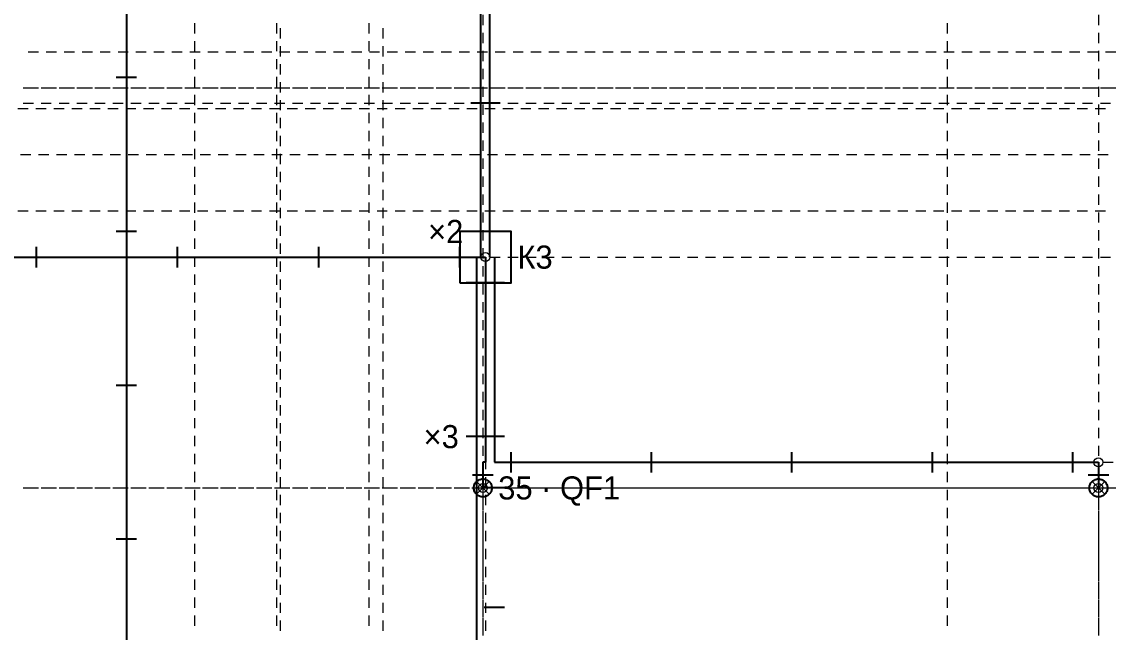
# Paper-space layout '08 Розгортки' of a CAD drawing. Header units: millimetres. Extents: x 0 to 841, y 0 to 594.
# Drawn here: x 273 to 358.1, y 175.8 to 223.4 of the extents above; entities that cross this region are included whole.
import ezdxf
from ezdxf.enums import TextEntityAlignment as Align

# ---------------------------------------------------------------- set-up
doc = ezdxf.new("R2010")
doc.units = ezdxf.units.MM
doc.linetypes.add('E_CABLE_DASH', pattern=[225, 150, -75])
for name, color, linetype in [('E-ELEV', 7, 'Continuous'), ('M-FIX', 7, 'Continuous'), ('W-BOX', 1, 'Continuous'), ('W-CABLE-LIGHT', 1, 'E_CABLE_DASH'), ('W-CABLE-SOCKET', 1, 'E_CABLE_DASH')]:
    doc.layers.add(name, color=color, linetype=linetype)
doc.styles.add('PLEX_LIGHT', font='IBMPlexSans-Light.ttf')

psp = doc.layouts.new('08 Розгортки')

# ---------------------------------------------------------------- linework, layer by layer
at = {"layer": 'E-ELEV', "lineweight": 13, "true_color": 0xd9d3c8}
for p, q in [((308.947, 223.965), (308.947, 223.165)), ((356.947, 223.965), (356.947, 223.165)), ((281.147, 223.325), (281.147, 222.525)), ((286.467, 223.325), (286.467, 222.525)), ((292.867, 223.325), (292.867, 222.525)), ((300.067, 223.325), (300.067, 222.525)), ((345.147, 223.325), (345.147, 222.525)), ((293.147, 222.925), (293.147, 222.125)), ((301.147, 222.925), (301.147, 222.125)), ((308.947, 222.565), (308.947, 221.765)), ((356.947, 222.565), (356.947, 221.765)), ((281.147, 221.925), (281.147, 221.125)), ((286.467, 221.925), (286.467, 221.125)), ((292.867, 221.925), (292.867, 221.125)), ((293.147, 221.525), (293.147, 220.725)), ((300.067, 221.925), (300.067, 221.125)), ((301.147, 221.525), (301.147, 220.725)), ((345.147, 221.925), (345.147, 221.125)), ((273.497, 221.075), (274.297, 221.075)), ((274.897, 221.075), (275.697, 221.075)), ((276.297, 221.075), (277.097, 221.075)), ((277.697, 221.075), (278.497, 221.075)), ((279.097, 221.075), (279.897, 221.075)), ((280.497, 221.075), (281.297, 221.075)), ((281.147, 220.525), (281.147, 219.725)), ((281.897, 221.075), (282.697, 221.075)), ((283.297, 221.075), (284.097, 221.075)), ((284.697, 221.075), (285.497, 221.075)), ((286.097, 221.075), (286.897, 221.075)), ((286.467, 220.525), (286.467, 219.725)), ((287.497, 221.075), (288.297, 221.075)), ((288.897, 221.075), (289.697, 221.075)), ((290.297, 221.075), (291.097, 221.075)), ((291.697, 221.075), (292.497, 221.075)), ((292.867, 220.525), (292.867, 219.725)), ((293.097, 221.075), (293.897, 221.075)), ((294.497, 221.075), (295.297, 221.075)), ((295.897, 221.075), (296.697, 221.075)), ((297.297, 221.075), (298.097, 221.075)), ((298.697, 221.075), (299.497, 221.075)), ((300.067, 220.525), (300.067, 219.725)), ((300.097, 221.075), (300.897, 221.075)), ((301.497, 221.075), (302.297, 221.075)), ((302.897, 221.075), (303.697, 221.075)), ((304.297, 221.075), (305.097, 221.075)), ((305.697, 221.075), (306.497, 221.075)), ((307.097, 221.075), (307.897, 221.075)), ((308.497, 221.075), (309.297, 221.075)), ((308.947, 221.165), (308.947, 220.365)), ((309.897, 221.075), (310.697, 221.075)), ((311.297, 221.075), (312.097, 221.075)), ((312.697, 221.075), (313.497, 221.075)), ((314.097, 221.075), (314.897, 221.075)), ((315.497, 221.075), (316.297, 221.075)), ((316.897, 221.075), (317.697, 221.075)), ((318.297, 221.075), (319.097, 221.075)), ((319.697, 221.075), (320.497, 221.075)), ((321.097, 221.075), (321.897, 221.075)), ((322.497, 221.075), (323.297, 221.075)), ((323.897, 221.075), (324.697, 221.075)), ((325.297, 221.075), (326.097, 221.075)), ((326.697, 221.075), (327.497, 221.075)), ((328.097, 221.075), (328.897, 221.075)), ((329.497, 221.075), (330.297, 221.075)), ((330.897, 221.075), (331.697, 221.075)), ((332.297, 221.075), (333.097, 221.075)), ((333.697, 221.075), (334.497, 221.075)), ((335.097, 221.075), (335.897, 221.075)), ((336.497, 221.075), (337.297, 221.075)), ((337.897, 221.075), (338.697, 221.075)), ((339.297, 221.075), (340.097, 221.075)), ((340.697, 221.075), (341.497, 221.075)), ((342.097, 221.075), (342.897, 221.075)), ((343.497, 221.075), (344.297, 221.075)), ((344.897, 221.075), (345.697, 221.075)), ((345.147, 220.525), (345.147, 219.725)), ((346.297, 221.075), (347.097, 221.075)), ((347.697, 221.075), (348.497, 221.075)), ((349.097, 221.075), (349.897, 221.075)), ((350.497, 221.075), (351.297, 221.075)), ((351.897, 221.075), (352.697, 221.075)), ((353.297, 221.075), (354.097, 221.075)), ((354.697, 221.075), (355.497, 221.075)), ((356.097, 221.075), (356.897, 221.075)), ((356.947, 221.165), (356.947, 220.365)), ((357.497, 221.075), (358.297, 221.075)), ((293.147, 220.125), (293.147, 219.325)), ((301.147, 220.125), (301.147, 219.325)), ((308.947, 219.765), (308.947, 218.965)), ((356.947, 219.765), (356.947, 218.965)), ((281.147, 219.125), (281.147, 218.325)), ((286.467, 219.125), (286.467, 218.325)), ((292.867, 219.125), (292.867, 218.325)), ((293.147, 218.725), (293.147, 217.925)), ((300.067, 219.125), (300.067, 218.325)), ((301.147, 218.725), (301.147, 217.925)), ((345.147, 219.125), (345.147, 218.325)), ((273.097, 218.275), (273.897, 218.275)), ((273.497, 218.275), (274.297, 218.275)), ((274.497, 218.275), (275.297, 218.275)), ((274.897, 218.275), (275.697, 218.275)), ((275.897, 218.275), (276.697, 218.275)), ((276.297, 218.275), (277.097, 218.275)), ((277.297, 218.275), (278.097, 218.275)), ((277.697, 218.275), (278.497, 218.275)), ((278.697, 218.275), (279.497, 218.275)), ((279.097, 218.275), (279.897, 218.275)), ((280.097, 218.275), (280.897, 218.275)), ((280.497, 218.275), (281.297, 218.275)), ((281.497, 218.275), (282.297, 218.275)), ((281.897, 218.275), (282.697, 218.275)), ((282.897, 218.275), (283.697, 218.275)), ((283.297, 218.275), (284.097, 218.275)), ((284.297, 218.275), (285.097, 218.275)), ((284.697, 218.275), (285.497, 218.275)), ((285.697, 218.275), (286.497, 218.275)), ((286.097, 218.275), (286.897, 218.275)), ((287.097, 218.275), (287.897, 218.275)), ((287.497, 218.275), (288.297, 218.275)), ((288.497, 218.275), (289.297, 218.275)), ((288.897, 218.275), (289.697, 218.275)), ((289.897, 218.275), (290.697, 218.275)), ((290.297, 218.275), (291.097, 218.275)), ((291.297, 218.275), (292.097, 218.275)), ((291.697, 218.275), (292.497, 218.275)), ((292.697, 218.275), (293.497, 218.275)), ((293.097, 218.275), (293.897, 218.275)), ((294.097, 218.275), (294.897, 218.275)), ((294.497, 218.275), (295.297, 218.275)), ((295.497, 218.275), (296.297, 218.275)), ((295.897, 218.275), (296.697, 218.275)), ((296.897, 218.275), (297.697, 218.275)), ((297.297, 218.275), (298.097, 218.275)), ((298.297, 218.275), (299.097, 218.275)), ((298.697, 218.275), (299.497, 218.275)), ((299.697, 218.275), (300.497, 218.275)), ((300.097, 218.275), (300.897, 218.275)), ((301.097, 218.275), (301.897, 218.275)), ((301.497, 218.275), (302.297, 218.275)), ((302.497, 218.275), (303.297, 218.275)), ((302.897, 218.275), (303.697, 218.275)), ((303.897, 218.275), (304.697, 218.275)), ((304.297, 218.275), (305.097, 218.275)), ((305.297, 218.275), (306.097, 218.275)), ((305.697, 218.275), (306.497, 218.275)), ((306.697, 218.275), (307.497, 218.275)), ((307.097, 218.275), (307.897, 218.275)), ((308.097, 218.275), (308.897, 218.275)), ((308.497, 218.275), (309.297, 218.275)), ((308.947, 218.365), (308.947, 217.565)), ((309.497, 218.275), (310.297, 218.275)), ((309.897, 218.275), (310.697, 218.275)), ((310.897, 218.275), (311.697, 218.275)), ((311.297, 218.275), (312.097, 218.275)), ((312.297, 218.275), (313.097, 218.275)), ((312.697, 218.275), (313.497, 218.275)), ((313.697, 218.275), (314.497, 218.275)), ((314.097, 218.275), (314.897, 218.275)), ((315.097, 218.275), (315.897, 218.275)), ((315.497, 218.275), (316.297, 218.275)), ((316.497, 218.275), (317.297, 218.275)), ((316.897, 218.275), (317.697, 218.275)), ((317.897, 218.275), (318.697, 218.275)), ((318.297, 218.275), (319.097, 218.275)), ((319.297, 218.275), (320.097, 218.275)), ((319.697, 218.275), (320.497, 218.275)), ((320.697, 218.275), (321.497, 218.275)), ((321.097, 218.275), (321.897, 218.275)), ((322.097, 218.275), (322.897, 218.275)), ((322.497, 218.275), (323.297, 218.275)), ((323.497, 218.275), (324.297, 218.275)), ((323.897, 218.275), (324.697, 218.275)), ((324.897, 218.275), (325.697, 218.275)), ((325.297, 218.275), (326.097, 218.275)), ((326.297, 218.275), (327.097, 218.275)), ((326.697, 218.275), (327.497, 218.275)), ((327.697, 218.275), (328.497, 218.275)), ((328.097, 218.275), (328.897, 218.275)), ((329.097, 218.275), (329.897, 218.275)), ((329.497, 218.275), (330.297, 218.275)), ((330.497, 218.275), (331.297, 218.275)), ((330.897, 218.275), (331.697, 218.275)), ((331.897, 218.275), (332.697, 218.275)), ((332.297, 218.275), (333.097, 218.275)), ((333.297, 218.275), (334.097, 218.275)), ((333.697, 218.275), (334.497, 218.275)), ((334.697, 218.275), (335.497, 218.275)), ((335.097, 218.275), (335.897, 218.275)), ((336.097, 218.275), (336.897, 218.275)), ((336.497, 218.275), (337.297, 218.275)), ((337.497, 218.275), (338.297, 218.275)), ((337.897, 218.275), (338.697, 218.275)), ((338.897, 218.275), (339.697, 218.275)), ((339.297, 218.275), (340.097, 218.275)), ((340.297, 218.275), (341.097, 218.275)), ((340.697, 218.275), (341.497, 218.275)), ((341.697, 218.275), (342.497, 218.275)), ((342.097, 218.275), (342.897, 218.275)), ((343.097, 218.275), (343.897, 218.275)), ((343.497, 218.275), (344.297, 218.275)), ((344.497, 218.275), (345.297, 218.275)), ((344.897, 218.275), (345.697, 218.275)), ((345.897, 218.275), (346.697, 218.275)), ((346.297, 218.275), (347.097, 218.275)), ((347.297, 218.275), (348.097, 218.275)), ((347.697, 218.275), (348.497, 218.275)), ((348.697, 218.275), (349.497, 218.275)), ((349.097, 218.275), (349.897, 218.275)), ((350.097, 218.275), (350.897, 218.275)), ((350.497, 218.275), (351.297, 218.275)), ((351.497, 218.275), (352.297, 218.275)), ((351.897, 218.275), (352.697, 218.275)), ((352.897, 218.275), (353.697, 218.275)), ((353.297, 218.275), (354.097, 218.275)), ((354.297, 218.275), (355.097, 218.275)), ((354.697, 218.275), (355.497, 218.275)), ((355.697, 218.275), (356.497, 218.275)), ((356.097, 218.275), (356.897, 218.275)), ((356.947, 218.365), (356.947, 217.565)), ((357.097, 218.275), (357.897, 218.275)), ((357.497, 218.275), (358.297, 218.275)), ((273.097, 217.075), (273.897, 217.075)), ((274.497, 217.075), (275.297, 217.075)), ((275.897, 217.075), (276.697, 217.075)), ((277.297, 217.075), (278.097, 217.075)), ((278.697, 217.075), (279.497, 217.075)), ((280.097, 217.075), (280.897, 217.075)), ((281.147, 217.725), (281.147, 216.925)), ((281.497, 217.075), (282.297, 217.075)), ((282.897, 217.075), (283.697, 217.075)), ((284.297, 217.075), (285.097, 217.075)), ((285.697, 217.075), (286.497, 217.075)), ((286.467, 217.725), (286.467, 216.925)), ((287.097, 217.075), (287.897, 217.075)), ((288.497, 217.075), (289.297, 217.075)), ((289.897, 217.075), (290.697, 217.075)), ((291.297, 217.075), (292.097, 217.075)), ((292.697, 217.075), (293.497, 217.075)), ((292.867, 217.725), (292.867, 216.925)), ((293.147, 217.325), (293.147, 216.525)), ((294.097, 217.075), (294.897, 217.075)), ((295.497, 217.075), (296.297, 217.075)), ((296.897, 217.075), (297.697, 217.075)), ((298.297, 217.075), (299.097, 217.075)), ((299.697, 217.075), (300.497, 217.075)), ((300.067, 217.725), (300.067, 216.925)), ((301.097, 217.075), (301.897, 217.075)), ((301.147, 217.325), (301.147, 216.525)), ((302.497, 217.075), (303.297, 217.075)), ((303.897, 217.075), (304.697, 217.075)), ((305.297, 217.075), (306.097, 217.075)), ((306.697, 217.075), (307.497, 217.075)), ((308.097, 217.075), (308.897, 217.075)), ((309.497, 217.075), (310.297, 217.075)), ((310.897, 217.075), (311.697, 217.075)), ((312.297, 217.075), (313.097, 217.075)), ((313.697, 217.075), (314.497, 217.075)), ((315.097, 217.075), (315.897, 217.075)), ((316.497, 217.075), (317.297, 217.075)), ((317.897, 217.075), (318.697, 217.075)), ((319.297, 217.075), (320.097, 217.075)), ((320.697, 217.075), (321.497, 217.075)), ((322.097, 217.075), (322.897, 217.075)), ((323.497, 217.075), (324.297, 217.075)), ((324.897, 217.075), (325.697, 217.075)), ((326.297, 217.075), (327.097, 217.075)), ((327.697, 217.075), (328.497, 217.075)), ((329.097, 217.075), (329.897, 217.075)), ((330.497, 217.075), (331.297, 217.075)), ((331.897, 217.075), (332.697, 217.075)), ((333.297, 217.075), (334.097, 217.075)), ((334.697, 217.075), (335.497, 217.075)), ((336.097, 217.075), (336.897, 217.075)), ((337.497, 217.075), (338.297, 217.075)), ((338.897, 217.075), (339.697, 217.075)), ((340.297, 217.075), (341.097, 217.075)), ((341.697, 217.075), (342.497, 217.075)), ((343.097, 217.075), (343.897, 217.075)), ((344.497, 217.075), (345.297, 217.075)), ((345.147, 217.725), (345.147, 216.925)), ((345.897, 217.075), (346.697, 217.075)), ((347.297, 217.075), (348.097, 217.075)), ((348.697, 217.075), (349.497, 217.075)), ((350.097, 217.075), (350.897, 217.075)), ((351.497, 217.075), (352.297, 217.075)), ((352.897, 217.075), (353.697, 217.075)), ((354.297, 217.075), (355.097, 217.075)), ((355.697, 217.075), (356.497, 217.075)), ((357.097, 217.075), (357.897, 217.075)), ((272.697, 216.675), (273.497, 216.675)), ((274.097, 216.675), (274.897, 216.675)), ((275.497, 216.675), (276.297, 216.675)), ((276.897, 216.675), (277.697, 216.675)), ((278.297, 216.675), (279.097, 216.675)), ((279.697, 216.675), (280.497, 216.675)), ((281.097, 216.675), (281.897, 216.675)), ((281.147, 216.325), (281.147, 215.525)), ((282.497, 216.675), (283.297, 216.675)), ((283.897, 216.675), (284.697, 216.675)), ((285.297, 216.675), (286.097, 216.675)), ((286.467, 216.325), (286.467, 215.525)), ((286.697, 216.675), (287.497, 216.675)), ((288.097, 216.675), (288.897, 216.675)), ((289.497, 216.675), (290.297, 216.675)), ((290.897, 216.675), (291.697, 216.675)), ((292.297, 216.675), (293.097, 216.675)), ((292.867, 216.325), (292.867, 215.525)), ((293.697, 216.675), (294.497, 216.675)), ((295.097, 216.675), (295.897, 216.675)), ((296.497, 216.675), (297.297, 216.675)), ((297.897, 216.675), (298.697, 216.675)), ((299.297, 216.675), (300.097, 216.675)), ((300.067, 216.325), (300.067, 215.525)), ((300.697, 216.675), (301.497, 216.675)), ((302.097, 216.675), (302.897, 216.675)), ((303.497, 216.675), (304.297, 216.675)), ((304.897, 216.675), (305.697, 216.675)), ((306.297, 216.675), (307.097, 216.675)), ((307.697, 216.675), (308.497, 216.675)), ((308.947, 216.965), (308.947, 216.165)), ((309.097, 216.675), (309.897, 216.675)), ((310.497, 216.675), (311.297, 216.675)), ((311.897, 216.675), (312.697, 216.675)), ((313.297, 216.675), (314.097, 216.675)), ((314.697, 216.675), (315.497, 216.675)), ((316.097, 216.675), (316.897, 216.675)), ((317.497, 216.675), (318.297, 216.675)), ((318.897, 216.675), (319.697, 216.675)), ((320.297, 216.675), (321.097, 216.675)), ((321.697, 216.675), (322.497, 216.675)), ((323.097, 216.675), (323.897, 216.675)), ((324.497, 216.675), (325.297, 216.675)), ((325.897, 216.675), (326.697, 216.675)), ((327.297, 216.675), (328.097, 216.675)), ((328.697, 216.675), (329.497, 216.675)), ((330.097, 216.675), (330.897, 216.675)), ((331.497, 216.675), (332.297, 216.675)), ((332.897, 216.675), (333.697, 216.675)), ((334.297, 216.675), (335.097, 216.675)), ((335.697, 216.675), (336.497, 216.675)), ((337.097, 216.675), (337.897, 216.675)), ((338.497, 216.675), (339.297, 216.675)), ((339.897, 216.675), (340.697, 216.675)), ((341.297, 216.675), (342.097, 216.675)), ((342.697, 216.675), (343.497, 216.675)), ((344.097, 216.675), (344.897, 216.675)), ((345.147, 216.325), (345.147, 215.525)), ((345.497, 216.675), (346.297, 216.675)), ((346.897, 216.675), (347.697, 216.675)), ((348.297, 216.675), (349.097, 216.675)), ((349.697, 216.675), (350.497, 216.675)), ((351.097, 216.675), (351.897, 216.675)), ((352.497, 216.675), (353.297, 216.675)), ((353.897, 216.675), (354.697, 216.675)), ((355.297, 216.675), (356.097, 216.675)), ((356.697, 216.675), (357.497, 216.675)), ((356.947, 216.965), (356.947, 216.165)), ((293.147, 215.925), (293.147, 215.125)), ((301.147, 215.925), (301.147, 215.125)), ((308.947, 215.565), (308.947, 214.765)), ((356.947, 215.565), (356.947, 214.765)), ((281.147, 214.925), (281.147, 214.125)), ((286.467, 214.925), (286.467, 214.125)), ((292.867, 214.925), (292.867, 214.125)), ((293.147, 214.525), (293.147, 213.725)), ((300.067, 214.925), (300.067, 214.125)), ((301.147, 214.525), (301.147, 213.725)), ((345.147, 214.925), (345.147, 214.125)), ((308.947, 214.165), (308.947, 213.365)), ((356.947, 214.165), (356.947, 213.365)), ((272.897, 213.075), (273.697, 213.075)), ((274.297, 213.075), (275.097, 213.075)), ((275.697, 213.075), (276.497, 213.075)), ((277.097, 213.075), (277.897, 213.075)), ((278.497, 213.075), (279.297, 213.075)), ((279.897, 213.075), (280.697, 213.075)), ((281.147, 213.525), (281.147, 212.725)), ((281.297, 213.075), (282.097, 213.075)), ((282.697, 213.075), (283.497, 213.075)), ((284.097, 213.075), (284.897, 213.075)), ((285.497, 213.075), (286.297, 213.075)), ((286.467, 213.525), (286.467, 212.725)), ((286.897, 213.075), (287.697, 213.075)), ((288.297, 213.075), (289.097, 213.075)), ((289.697, 213.075), (290.497, 213.075)), ((291.097, 213.075), (291.897, 213.075)), ((292.497, 213.075), (293.297, 213.075)), ((292.867, 213.525), (292.867, 212.725)), ((293.147, 213.125), (293.147, 212.325)), ((293.897, 213.075), (294.697, 213.075)), ((295.297, 213.075), (296.097, 213.075)), ((296.697, 213.075), (297.497, 213.075)), ((298.097, 213.075), (298.897, 213.075)), ((299.497, 213.075), (300.297, 213.075)), ((300.067, 213.525), (300.067, 212.725)), ((300.897, 213.075), (301.697, 213.075)), ((301.147, 213.125), (301.147, 212.325)), ((302.297, 213.075), (303.097, 213.075)), ((303.697, 213.075), (304.497, 213.075)), ((305.097, 213.075), (305.897, 213.075)), ((306.497, 213.075), (307.297, 213.075)), ((307.897, 213.075), (308.697, 213.075)), ((308.947, 212.765), (308.947, 211.965)), ((309.297, 213.075), (310.097, 213.075)), ((310.697, 213.075), (311.497, 213.075)), ((312.097, 213.075), (312.897, 213.075)), ((313.497, 213.075), (314.297, 213.075)), ((314.897, 213.075), (315.697, 213.075)), ((316.297, 213.075), (317.097, 213.075)), ((317.697, 213.075), (318.497, 213.075)), ((319.097, 213.075), (319.897, 213.075)), ((320.497, 213.075), (321.297, 213.075)), ((321.897, 213.075), (322.697, 213.075)), ((323.297, 213.075), (324.097, 213.075)), ((324.697, 213.075), (325.497, 213.075)), ((326.097, 213.075), (326.897, 213.075)), ((327.497, 213.075), (328.297, 213.075)), ((328.897, 213.075), (329.697, 213.075)), ((330.297, 213.075), (331.097, 213.075)), ((331.697, 213.075), (332.497, 213.075)), ((333.097, 213.075), (333.897, 213.075)), ((334.497, 213.075), (335.297, 213.075)), ((335.897, 213.075), (336.697, 213.075)), ((337.297, 213.075), (338.097, 213.075)), ((338.697, 213.075), (339.497, 213.075)), ((340.097, 213.075), (340.897, 213.075)), ((341.497, 213.075), (342.297, 213.075)), ((342.897, 213.075), (343.697, 213.075)), ((344.297, 213.075), (345.097, 213.075)), ((345.147, 213.525), (345.147, 212.725)), ((345.697, 213.075), (346.497, 213.075)), ((347.097, 213.075), (347.897, 213.075)), ((348.497, 213.075), (349.297, 213.075)), ((349.897, 213.075), (350.697, 213.075)), ((351.297, 213.075), (352.097, 213.075)), ((352.697, 213.075), (353.497, 213.075)), ((354.097, 213.075), (354.897, 213.075)), ((355.497, 213.075), (356.297, 213.075)), ((356.897, 213.075), (357.697, 213.075)), ((356.947, 212.765), (356.947, 211.965)), ((281.147, 212.125), (281.147, 211.325)), ((286.467, 212.125), (286.467, 211.325)), ((292.867, 212.125), (292.867, 211.325)), ((300.067, 212.125), (300.067, 211.325)), ((345.147, 212.125), (345.147, 211.325)), ((293.147, 211.725), (293.147, 210.925)), ((301.147, 211.725), (301.147, 210.925)), ((308.947, 211.365), (308.947, 210.565)), ((356.947, 211.365), (356.947, 210.565)), ((281.147, 210.725), (281.147, 209.925)), ((286.467, 210.725), (286.467, 209.925)), ((292.867, 210.725), (292.867, 209.925)), ((293.147, 210.325), (293.147, 209.525)), ((300.067, 210.725), (300.067, 209.925)), ((301.147, 210.325), (301.147, 209.525)), ((345.147, 210.725), (345.147, 209.925)), ((308.947, 209.965), (308.947, 209.165)), ((356.947, 209.965), (356.947, 209.165)), ((272.697, 208.675), (273.497, 208.675)), ((274.097, 208.675), (274.897, 208.675)), ((275.497, 208.675), (276.297, 208.675)), ((276.897, 208.675), (277.697, 208.675)), ((278.297, 208.675), (279.097, 208.675)), ((279.697, 208.675), (280.497, 208.675)), ((281.097, 208.675), (281.897, 208.675)), ((281.147, 209.325), (281.147, 208.525)), ((282.497, 208.675), (283.297, 208.675)), ((283.897, 208.675), (284.697, 208.675)), ((285.297, 208.675), (286.097, 208.675)), ((286.467, 209.325), (286.467, 208.525)), ((286.697, 208.675), (287.497, 208.675)), ((288.097, 208.675), (288.897, 208.675)), ((289.497, 208.675), (290.297, 208.675)), ((290.897, 208.675), (291.697, 208.675)), ((292.297, 208.675), (293.097, 208.675)), ((292.867, 209.325), (292.867, 208.525)), ((293.147, 208.925), (293.147, 208.125)), ((293.697, 208.675), (294.497, 208.675)), ((295.097, 208.675), (295.897, 208.675)), ((296.497, 208.675), (297.297, 208.675)), ((297.897, 208.675), (298.697, 208.675)), ((299.297, 208.675), (300.097, 208.675)), ((300.067, 209.325), (300.067, 208.525)), ((300.697, 208.675), (301.497, 208.675)), ((301.147, 208.925), (301.147, 208.125)), ((302.097, 208.675), (302.897, 208.675)), ((303.497, 208.675), (304.297, 208.675)), ((304.897, 208.675), (305.697, 208.675)), ((306.297, 208.675), (307.097, 208.675)), ((307.697, 208.675), (308.497, 208.675)), ((308.947, 208.565), (308.947, 207.765)), ((309.097, 208.675), (309.897, 208.675)), ((310.497, 208.675), (311.297, 208.675)), ((311.897, 208.675), (312.697, 208.675)), ((313.297, 208.675), (314.097, 208.675)), ((314.697, 208.675), (315.497, 208.675)), ((316.097, 208.675), (316.897, 208.675)), ((317.497, 208.675), (318.297, 208.675)), ((318.897, 208.675), (319.697, 208.675)), ((320.297, 208.675), (321.097, 208.675)), ((321.697, 208.675), (322.497, 208.675)), ((323.097, 208.675), (323.897, 208.675)), ((324.497, 208.675), (325.297, 208.675)), ((325.897, 208.675), (326.697, 208.675)), ((327.297, 208.675), (328.097, 208.675)), ((328.697, 208.675), (329.497, 208.675)), ((330.097, 208.675), (330.897, 208.675)), ((331.497, 208.675), (332.297, 208.675)), ((332.897, 208.675), (333.697, 208.675)), ((334.297, 208.675), (335.097, 208.675)), ((335.697, 208.675), (336.497, 208.675)), ((337.097, 208.675), (337.897, 208.675)), ((338.497, 208.675), (339.297, 208.675)), ((339.897, 208.675), (340.697, 208.675)), ((341.297, 208.675), (342.097, 208.675)), ((342.697, 208.675), (343.497, 208.675)), ((344.097, 208.675), (344.897, 208.675)), ((345.147, 209.325), (345.147, 208.525)), ((345.497, 208.675), (346.297, 208.675)), ((346.897, 208.675), (347.697, 208.675)), ((348.297, 208.675), (349.097, 208.675)), ((349.697, 208.675), (350.497, 208.675)), ((351.097, 208.675), (351.897, 208.675)), ((352.497, 208.675), (353.297, 208.675)), ((353.897, 208.675), (354.697, 208.675)), ((355.297, 208.675), (356.097, 208.675)), ((356.697, 208.675), (357.497, 208.675)), ((356.947, 208.565), (356.947, 207.765)), ((281.147, 207.925), (281.147, 207.125)), ((286.467, 207.925), (286.467, 207.125)), ((292.867, 207.925), (292.867, 207.125)), ((300.067, 207.925), (300.067, 207.125)), ((345.147, 207.925), (345.147, 207.125)), ((293.147, 207.525), (293.147, 206.725)), ((301.147, 207.525), (301.147, 206.725)), ((308.947, 207.165), (308.947, 206.365)), ((356.947, 207.165), (356.947, 206.365)), ((281.147, 206.525), (281.147, 205.725)), ((286.467, 206.525), (286.467, 205.725)), ((292.867, 206.525), (292.867, 205.725)), ((293.147, 206.125), (293.147, 205.325)), ((300.067, 206.525), (300.067, 205.725)), ((301.147, 206.125), (301.147, 205.325)), ((345.147, 206.525), (345.147, 205.725)), ((281.147, 205.125), (281.147, 204.325)), ((286.467, 205.125), (286.467, 204.325)), ((292.867, 205.125), (292.867, 204.325)), ((300.067, 205.125), (300.067, 204.325)), ((308.947, 205.765), (308.947, 204.965)), ((345.147, 205.125), (345.147, 204.325)), ((356.947, 205.765), (356.947, 204.965)), ((293.147, 204.725), (293.147, 203.925)), ((301.147, 204.725), (301.147, 203.925)), ((308.947, 204.365), (308.947, 203.565)), ((309.147, 204.725), (309.147, 203.925)), ((309.497, 205.075), (310.297, 205.075)), ((309.497, 205.075), (310.297, 205.075)), ((310.897, 205.075), (311.697, 205.075)), ((310.897, 205.075), (311.697, 205.075)), ((312.297, 205.075), (313.097, 205.075)), ((312.297, 205.075), (313.097, 205.075)), ((313.697, 205.075), (314.497, 205.075)), ((313.697, 205.075), (314.497, 205.075)), ((315.097, 205.075), (315.897, 205.075)), ((315.097, 205.075), (315.897, 205.075)), ((316.497, 205.075), (317.297, 205.075)), ((316.497, 205.075), (317.297, 205.075)), ((317.897, 205.075), (318.697, 205.075)), ((317.897, 205.075), (318.697, 205.075)), ((319.297, 205.075), (320.097, 205.075)), ((319.297, 205.075), (320.097, 205.075)), ((320.697, 205.075), (321.497, 205.075)), ((320.697, 205.075), (321.497, 205.075)), ((322.097, 205.075), (322.897, 205.075)), ((322.097, 205.075), (322.897, 205.075)), ((323.497, 205.075), (324.297, 205.075)), ((323.497, 205.075), (324.297, 205.075)), ((324.897, 205.075), (325.697, 205.075)), ((324.897, 205.075), (325.697, 205.075)), ((326.297, 205.075), (327.097, 205.075)), ((326.297, 205.075), (327.097, 205.075)), ((327.697, 205.075), (328.497, 205.075)), ((327.697, 205.075), (328.497, 205.075)), ((329.097, 205.075), (329.897, 205.075)), ((329.097, 205.075), (329.897, 205.075)), ((330.497, 205.075), (331.297, 205.075)), ((330.497, 205.075), (331.297, 205.075)), ((331.897, 205.075), (332.697, 205.075)), ((331.897, 205.075), (332.697, 205.075)), ((333.297, 205.075), (334.097, 205.075)), ((333.297, 205.075), (334.097, 205.075)), ((334.697, 205.075), (335.497, 205.075)), ((334.697, 205.075), (335.497, 205.075)), ((336.097, 205.075), (336.897, 205.075)), ((336.097, 205.075), (336.897, 205.075)), ((337.497, 205.075), (338.297, 205.075)), ((337.497, 205.075), (338.297, 205.075)), ((338.897, 205.075), (339.697, 205.075)), ((338.897, 205.075), (339.697, 205.075)), ((340.297, 205.075), (341.097, 205.075)), ((340.297, 205.075), (341.097, 205.075)), ((341.697, 205.075), (342.497, 205.075)), ((341.697, 205.075), (342.497, 205.075)), ((343.097, 205.075), (343.897, 205.075)), ((343.097, 205.075), (343.897, 205.075)), ((344.497, 205.075), (345.297, 205.075)), ((344.497, 205.075), (345.297, 205.075)), ((345.897, 205.075), (346.697, 205.075)), ((345.897, 205.075), (346.697, 205.075)), ((347.297, 205.075), (348.097, 205.075)), ((347.297, 205.075), (348.097, 205.075)), ((348.697, 205.075), (349.497, 205.075)), ((348.697, 205.075), (349.497, 205.075)), ((350.097, 205.075), (350.897, 205.075)), ((350.097, 205.075), (350.897, 205.075)), ((351.497, 205.075), (352.297, 205.075)), ((351.497, 205.075), (352.297, 205.075)), ((352.897, 205.075), (353.697, 205.075)), ((352.897, 205.075), (353.697, 205.075)), ((354.297, 205.075), (355.097, 205.075)), ((354.297, 205.075), (355.097, 205.075)), ((355.697, 205.075), (356.497, 205.075)), ((355.697, 205.075), (356.497, 205.075)), ((356.947, 204.365), (356.947, 203.565)), ((357.097, 205.075), (357.897, 205.075)), ((357.097, 205.075), (357.897, 205.075)), ((281.147, 203.725), (281.147, 202.925)), ((286.467, 203.725), (286.467, 202.925)), ((292.867, 203.725), (292.867, 202.925)), ((300.067, 203.725), (300.067, 202.925)), ((345.147, 203.725), (345.147, 202.925)), ((293.147, 203.325), (293.147, 202.525)), ((301.147, 203.325), (301.147, 202.525)), ((308.947, 202.965), (308.947, 202.165)), ((309.147, 203.325), (309.147, 202.525)), ((356.947, 202.965), (356.947, 202.165)), ((281.147, 202.325), (281.147, 201.525)), ((286.467, 202.325), (286.467, 201.525)), ((292.867, 202.325), (292.867, 201.525)), ((293.147, 201.925), (293.147, 201.125)), ((300.067, 202.325), (300.067, 201.525)), ((301.147, 201.925), (301.147, 201.125)), ((309.147, 201.925), (309.147, 201.125)), ((345.147, 202.325), (345.147, 201.525)), ((281.147, 200.925), (281.147, 200.125)), ((286.467, 200.925), (286.467, 200.125)), ((292.867, 200.925), (292.867, 200.125)), ((300.067, 200.925), (300.067, 200.125)), ((308.947, 201.565), (308.947, 200.765)), ((345.147, 200.925), (345.147, 200.125)), ((356.947, 201.565), (356.947, 200.765)), ((293.147, 200.525), (293.147, 199.725)), ((301.147, 200.525), (301.147, 199.725)), ((308.947, 200.165), (308.947, 199.365)), ((309.147, 200.525), (309.147, 199.725)), ((356.947, 200.165), (356.947, 199.365)), ((281.147, 199.525), (281.147, 198.725)), ((286.467, 199.525), (286.467, 198.725)), ((292.867, 199.525), (292.867, 198.725)), ((300.067, 199.525), (300.067, 198.725)), ((345.147, 199.525), (345.147, 198.725)), ((293.147, 199.125), (293.147, 198.325)), ((301.147, 199.125), (301.147, 198.325)), ((308.947, 198.765), (308.947, 197.965)), ((309.147, 199.125), (309.147, 198.325)), ((356.947, 198.765), (356.947, 197.965)), ((281.147, 198.125), (281.147, 197.325)), ((286.467, 198.125), (286.467, 197.325)), ((292.867, 198.125), (292.867, 197.325)), ((293.147, 197.725), (293.147, 196.925)), ((300.067, 198.125), (300.067, 197.325)), ((301.147, 197.725), (301.147, 196.925)), ((309.147, 197.725), (309.147, 196.925)), ((345.147, 198.125), (345.147, 197.325)), ((281.147, 196.725), (281.147, 195.925)), ((286.467, 196.725), (286.467, 195.925)), ((292.867, 196.725), (292.867, 195.925)), ((300.067, 196.725), (300.067, 195.925)), ((308.947, 197.365), (308.947, 196.565)), ((345.147, 196.725), (345.147, 195.925)), ((356.947, 197.365), (356.947, 196.565)), ((293.147, 196.325), (293.147, 195.525)), ((301.147, 196.325), (301.147, 195.525)), ((308.947, 195.965), (308.947, 195.165)), ((309.147, 196.325), (309.147, 195.525)), ((356.947, 195.965), (356.947, 195.165)), ((281.147, 195.325), (281.147, 194.525)), ((286.467, 195.325), (286.467, 194.525)), ((292.867, 195.325), (292.867, 194.525)), ((293.147, 194.925), (293.147, 194.125)), ((300.067, 195.325), (300.067, 194.525)), ((301.147, 194.925), (301.147, 194.125)), ((309.147, 194.925), (309.147, 194.125)), ((345.147, 195.325), (345.147, 194.525)), ((308.947, 194.565), (308.947, 193.765)), ((356.947, 194.565), (356.947, 193.765)), ((281.147, 193.925), (281.147, 193.125)), ((286.467, 193.925), (286.467, 193.125)), ((292.867, 193.925), (292.867, 193.125)), ((293.147, 193.525), (293.147, 192.725)), ((300.067, 193.925), (300.067, 193.125)), ((301.147, 193.525), (301.147, 192.725)), ((309.147, 193.525), (309.147, 192.725)), ((345.147, 193.925), (345.147, 193.125)), ((281.147, 192.525), (281.147, 191.725)), ((286.467, 192.525), (286.467, 191.725)), ((292.867, 192.525), (292.867, 191.725)), ((300.067, 192.525), (300.067, 191.725)), ((308.947, 193.165), (308.947, 192.365)), ((345.147, 192.525), (345.147, 191.725)), ((356.947, 193.165), (356.947, 192.365)), ((293.147, 192.125), (293.147, 191.325)), ((301.147, 192.125), (301.147, 191.325)), ((308.947, 191.765), (308.947, 190.965)), ((309.147, 192.125), (309.147, 191.325)), ((356.947, 191.765), (356.947, 190.965)), ((281.147, 191.125), (281.147, 190.325)), ((286.467, 191.125), (286.467, 190.325)), ((292.867, 191.125), (292.867, 190.325)), ((293.147, 190.725), (293.147, 189.925)), ((300.067, 191.125), (300.067, 190.325)), ((301.147, 190.725), (301.147, 189.925)), ((309.147, 190.725), (309.147, 189.925)), ((345.147, 191.125), (345.147, 190.325)), ((308.947, 190.365), (308.947, 189.565)), ((356.947, 190.365), (356.947, 189.565)), ((281.147, 189.725), (281.147, 188.925)), ((286.467, 189.725), (286.467, 188.925)), ((292.867, 189.725), (292.867, 188.925)), ((293.147, 189.325), (293.147, 188.525)), ((300.067, 189.725), (300.067, 188.925)), ((301.147, 189.325), (301.147, 188.525)), ((308.947, 188.965), (308.947, 188.165)), ((309.147, 189.325), (309.147, 188.525)), ((345.147, 189.725), (345.147, 188.925)), ((356.947, 188.965), (356.947, 188.165)), ((357.297, 189.075), (358.097, 189.075)), ((281.147, 188.325), (281.147, 187.525)), ((286.467, 188.325), (286.467, 187.525)), ((292.867, 188.325), (292.867, 187.525)), ((300.067, 188.325), (300.067, 187.525)), ((345.147, 188.325), (345.147, 187.525)), ((293.147, 187.925), (293.147, 187.125)), ((301.147, 187.925), (301.147, 187.125)), ((308.947, 187.565), (308.947, 186.765)), ((309.147, 187.925), (309.147, 187.125)), ((356.947, 187.565), (356.947, 186.765)), ((273.097, 187.075), (273.897, 187.075)), ((273.497, 187.075), (274.297, 187.075)), ((274.497, 187.075), (275.297, 187.075)), ((274.897, 187.075), (275.697, 187.075)), ((275.897, 187.075), (276.697, 187.075)), ((276.297, 187.075), (277.097, 187.075)), ((277.297, 187.075), (278.097, 187.075)), ((277.697, 187.075), (278.497, 187.075)), ((278.697, 187.075), (279.497, 187.075)), ((279.097, 187.075), (279.897, 187.075)), ((280.097, 187.075), (280.897, 187.075)), ((280.497, 187.075), (281.297, 187.075)), ((281.147, 186.925), (281.147, 186.125)), ((281.497, 187.075), (282.297, 187.075)), ((281.897, 187.075), (282.697, 187.075)), ((282.897, 187.075), (283.697, 187.075)), ((283.297, 187.075), (284.097, 187.075)), ((284.297, 187.075), (285.097, 187.075)), ((284.697, 187.075), (285.497, 187.075)), ((285.697, 187.075), (286.497, 187.075)), ((286.097, 187.075), (286.897, 187.075)), ((286.467, 186.925), (286.467, 186.125)), ((287.097, 187.075), (287.897, 187.075)), ((287.497, 187.075), (288.297, 187.075)), ((288.497, 187.075), (289.297, 187.075)), ((288.897, 187.075), (289.697, 187.075)), ((289.897, 187.075), (290.697, 187.075)), ((290.297, 187.075), (291.097, 187.075)), ((291.297, 187.075), (292.097, 187.075)), ((291.697, 187.075), (292.497, 187.075)), ((292.697, 187.075), (293.497, 187.075)), ((292.867, 186.925), (292.867, 186.125)), ((293.097, 187.075), (293.897, 187.075)), ((293.147, 186.525), (293.147, 185.725)), ((294.097, 187.075), (294.897, 187.075)), ((294.497, 187.075), (295.297, 187.075)), ((295.497, 187.075), (296.297, 187.075)), ((295.897, 187.075), (296.697, 187.075)), ((296.897, 187.075), (297.697, 187.075)), ((297.297, 187.075), (298.097, 187.075)), ((298.297, 187.075), (299.097, 187.075)), ((298.697, 187.075), (299.497, 187.075)), ((299.697, 187.075), (300.497, 187.075)), ((300.067, 186.925), (300.067, 186.125)), ((300.097, 187.075), (300.897, 187.075)), ((301.097, 187.075), (301.897, 187.075)), ((301.147, 186.525), (301.147, 185.725)), ((301.497, 187.075), (302.297, 187.075)), ((302.497, 187.075), (303.297, 187.075)), ((302.897, 187.075), (303.697, 187.075)), ((303.897, 187.075), (304.697, 187.075)), ((304.297, 187.075), (305.097, 187.075)), ((305.297, 187.075), (306.097, 187.075)), ((305.697, 187.075), (306.497, 187.075)), ((306.697, 187.075), (307.497, 187.075)), ((307.097, 187.075), (307.897, 187.075)), ((308.097, 187.075), (308.897, 187.075)), ((308.497, 187.075), (309.297, 187.075)), ((308.947, 186.725), (308.947, 185.925)), ((308.947, 186.725), (308.947, 185.925)), ((309.147, 186.525), (309.147, 185.725)), ((309.297, 187.075), (310.097, 187.075)), ((309.497, 187.075), (310.297, 187.075)), ((309.897, 187.075), (310.697, 187.075)), ((310.697, 187.075), (311.497, 187.075)), ((310.897, 187.075), (311.697, 187.075)), ((311.297, 187.075), (312.097, 187.075)), ((312.097, 187.075), (312.897, 187.075)), ((312.297, 187.075), (313.097, 187.075)), ((312.697, 187.075), (313.497, 187.075)), ((313.497, 187.075), (314.297, 187.075)), ((313.697, 187.075), (314.497, 187.075)), ((314.097, 187.075), (314.897, 187.075)), ((314.897, 187.075), (315.697, 187.075)), ((315.097, 187.075), (315.897, 187.075)), ((315.497, 187.075), (316.297, 187.075)), ((316.297, 187.075), (317.097, 187.075)), ((316.497, 187.075), (317.297, 187.075)), ((316.897, 187.075), (317.697, 187.075)), ((317.697, 187.075), (318.497, 187.075)), ((317.897, 187.075), (318.697, 187.075)), ((318.297, 187.075), (319.097, 187.075)), ((319.097, 187.075), (319.897, 187.075)), ((319.297, 187.075), (320.097, 187.075)), ((319.697, 187.075), (320.497, 187.075)), ((320.497, 187.075), (321.297, 187.075)), ((320.697, 187.075), (321.497, 187.075)), ((321.097, 187.075), (321.897, 187.075)), ((321.897, 187.075), (322.697, 187.075)), ((322.097, 187.075), (322.897, 187.075)), ((322.497, 187.075), (323.297, 187.075)), ((323.297, 187.075), (324.097, 187.075)), ((323.497, 187.075), (324.297, 187.075)), ((323.897, 187.075), (324.697, 187.075)), ((324.697, 187.075), (325.497, 187.075)), ((324.897, 187.075), (325.697, 187.075)), ((325.297, 187.075), (326.097, 187.075)), ((326.097, 187.075), (326.897, 187.075)), ((326.297, 187.075), (327.097, 187.075)), ((326.697, 187.075), (327.497, 187.075)), ((327.497, 187.075), (328.297, 187.075)), ((327.697, 187.075), (328.497, 187.075)), ((328.097, 187.075), (328.897, 187.075)), ((328.897, 187.075), (329.697, 187.075)), ((329.097, 187.075), (329.897, 187.075)), ((329.497, 187.075), (330.297, 187.075)), ((330.297, 187.075), (331.097, 187.075)), ((330.497, 187.075), (331.297, 187.075)), ((330.897, 187.075), (331.697, 187.075)), ((331.697, 187.075), (332.497, 187.075)), ((331.897, 187.075), (332.697, 187.075)), ((332.297, 187.075), (333.097, 187.075)), ((333.097, 187.075), (333.897, 187.075)), ((333.297, 187.075), (334.097, 187.075)), ((333.697, 187.075), (334.497, 187.075)), ((334.497, 187.075), (335.297, 187.075)), ((334.697, 187.075), (335.497, 187.075)), ((335.097, 187.075), (335.897, 187.075)), ((335.897, 187.075), (336.697, 187.075)), ((336.097, 187.075), (336.897, 187.075)), ((336.497, 187.075), (337.297, 187.075)), ((337.297, 187.075), (338.097, 187.075)), ((337.497, 187.075), (338.297, 187.075)), ((337.897, 187.075), (338.697, 187.075)), ((338.697, 187.075), (339.497, 187.075)), ((338.897, 187.075), (339.697, 187.075)), ((339.297, 187.075), (340.097, 187.075)), ((340.097, 187.075), (340.897, 187.075)), ((340.297, 187.075), (341.097, 187.075)), ((340.697, 187.075), (341.497, 187.075)), ((341.497, 187.075), (342.297, 187.075)), ((341.697, 187.075), (342.497, 187.075)), ((342.097, 187.075), (342.897, 187.075)), ((342.897, 187.075), (343.697, 187.075)), ((343.097, 187.075), (343.897, 187.075)), ((343.497, 187.075), (344.297, 187.075)), ((344.297, 187.075), (345.097, 187.075)), ((344.497, 187.075), (345.297, 187.075)), ((344.897, 187.075), (345.697, 187.075)), ((345.147, 186.925), (345.147, 186.125)), ((345.697, 187.075), (346.497, 187.075)), ((345.897, 187.075), (346.697, 187.075)), ((346.297, 187.075), (347.097, 187.075)), ((347.097, 187.075), (347.897, 187.075)), ((347.297, 187.075), (348.097, 187.075)), ((347.697, 187.075), (348.497, 187.075)), ((348.497, 187.075), (349.297, 187.075)), ((348.697, 187.075), (349.497, 187.075)), ((349.097, 187.075), (349.897, 187.075)), ((349.897, 187.075), (350.697, 187.075)), ((350.097, 187.075), (350.897, 187.075)), ((350.497, 187.075), (351.297, 187.075)), ((351.297, 187.075), (352.097, 187.075)), ((351.497, 187.075), (352.297, 187.075)), ((351.897, 187.075), (352.697, 187.075)), ((352.697, 187.075), (353.497, 187.075)), ((352.897, 187.075), (353.697, 187.075)), ((353.297, 187.075), (354.097, 187.075)), ((354.097, 187.075), (354.897, 187.075)), ((354.297, 187.075), (355.097, 187.075)), ((354.697, 187.075), (355.497, 187.075)), ((355.497, 187.075), (356.297, 187.075)), ((355.697, 187.075), (356.497, 187.075)), ((356.097, 187.075), (356.897, 187.075)), ((356.897, 187.075), (357.697, 187.075)), ((356.947, 186.725), (356.947, 185.925)), ((356.947, 186.725), (356.947, 185.925)), ((357.097, 187.075), (357.897, 187.075)), ((357.297, 187.075), (358.097, 187.075)), ((357.497, 187.075), (358.297, 187.075)), ((281.147, 185.525), (281.147, 184.725)), ((286.467, 185.525), (286.467, 184.725)), ((292.867, 185.525), (292.867, 184.725)), ((300.067, 185.525), (300.067, 184.725)), ((308.947, 186.165), (308.947, 185.365)), ((345.147, 185.525), (345.147, 184.725)), ((356.947, 186.165), (356.947, 185.365)), ((293.147, 185.125), (293.147, 184.325)), ((301.147, 185.125), (301.147, 184.325)), ((308.947, 185.325), (308.947, 184.525)), ((308.947, 185.325), (308.947, 184.525)), ((308.947, 184.765), (308.947, 183.965)), ((309.147, 185.125), (309.147, 184.325)), ((356.947, 185.325), (356.947, 184.525)), ((356.947, 185.325), (356.947, 184.525)), ((356.947, 184.765), (356.947, 183.965)), ((281.147, 184.125), (281.147, 183.325)), ((286.467, 184.125), (286.467, 183.325)), ((292.867, 184.125), (292.867, 183.325)), ((300.067, 184.125), (300.067, 183.325)), ((308.947, 183.925), (308.947, 183.125)), ((308.947, 183.925), (308.947, 183.125)), ((345.147, 184.125), (345.147, 183.325)), ((356.947, 183.925), (356.947, 183.125)), ((356.947, 183.925), (356.947, 183.125)), ((293.147, 183.725), (293.147, 182.925)), ((301.147, 183.725), (301.147, 182.925)), ((308.947, 183.365), (308.947, 182.565)), ((309.147, 183.725), (309.147, 182.925)), ((356.947, 183.365), (356.947, 182.565)), ((281.147, 182.725), (281.147, 181.925)), ((286.467, 182.725), (286.467, 181.925)), ((292.867, 182.725), (292.867, 181.925)), ((293.147, 182.325), (293.147, 181.525)), ((300.067, 182.725), (300.067, 181.925)), ((301.147, 182.325), (301.147, 181.525)), ((308.947, 182.525), (308.947, 181.725)), ((308.947, 182.525), (308.947, 181.725)), ((309.147, 182.325), (309.147, 181.525)), ((345.147, 182.725), (345.147, 181.925)), ((356.947, 182.525), (356.947, 181.725)), ((356.947, 182.525), (356.947, 181.725)), ((281.147, 181.325), (281.147, 180.525)), ((286.467, 181.325), (286.467, 180.525)), ((292.867, 181.325), (292.867, 180.525)), ((300.067, 181.325), (300.067, 180.525)), ((308.947, 181.965), (308.947, 181.165)), ((345.147, 181.325), (345.147, 180.525)), ((356.947, 181.965), (356.947, 181.165)), ((293.147, 180.925), (293.147, 180.125)), ((301.147, 180.925), (301.147, 180.125)), ((308.947, 181.125), (308.947, 180.325)), ((308.947, 181.125), (308.947, 180.325)), ((308.947, 180.565), (308.947, 179.765)), ((309.147, 180.925), (309.147, 180.125)), ((356.947, 181.125), (356.947, 180.325)), ((356.947, 181.125), (356.947, 180.325)), ((356.947, 180.565), (356.947, 179.765)), ((281.147, 179.925), (281.147, 179.125)), ((286.467, 179.925), (286.467, 179.125)), ((292.867, 179.925), (292.867, 179.125)), ((300.067, 179.925), (300.067, 179.125)), ((308.947, 179.725), (308.947, 178.925)), ((308.947, 179.725), (308.947, 178.925)), ((345.147, 179.925), (345.147, 179.125)), ((356.947, 179.725), (356.947, 178.925)), ((356.947, 179.725), (356.947, 178.925)), ((293.147, 179.525), (293.147, 178.725)), ((301.147, 179.525), (301.147, 178.725)), ((308.947, 179.165), (308.947, 178.365)), ((309.147, 179.525), (309.147, 178.725)), ((356.947, 179.165), (356.947, 178.365)), ((281.147, 178.525), (281.147, 177.725)), ((286.467, 178.525), (286.467, 177.725)), ((292.867, 178.525), (292.867, 177.725)), ((293.147, 178.125), (293.147, 177.325)), ((300.067, 178.525), (300.067, 177.725)), ((301.147, 178.125), (301.147, 177.325)), ((308.947, 178.325), (308.947, 177.525)), ((308.947, 178.325), (308.947, 177.525)), ((309.147, 178.125), (309.147, 177.325)), ((345.147, 178.525), (345.147, 177.725)), ((356.947, 178.325), (356.947, 177.525)), ((356.947, 178.325), (356.947, 177.525)), ((281.147, 177.125), (281.147, 176.325)), ((286.467, 177.125), (286.467, 176.325)), ((292.867, 177.125), (292.867, 176.325)), ((300.067, 177.125), (300.067, 176.325)), ((308.947, 177.765), (308.947, 176.965)), ((345.147, 177.125), (345.147, 176.325)), ((356.947, 177.765), (356.947, 176.965)), ((293.147, 176.725), (293.147, 175.925)), ((301.147, 176.725), (301.147, 175.925)), ((308.947, 176.925), (308.947, 176.125)), ((308.947, 176.925), (308.947, 176.125)), ((308.947, 176.365), (308.947, 175.565)), ((309.147, 176.725), (309.147, 175.925)), ((356.947, 176.925), (356.947, 176.125)), ((356.947, 176.925), (356.947, 176.125)), ((356.947, 176.365), (356.947, 175.565))]:
    psp.add_line(p, q, dxfattribs=at)
at = {"layer": 'E-ELEV', "lineweight": 13, "true_color": 0x9a9288}
for centre in [(309.147, 205.075), (309.147, 205.075), (309.147, 205.075), (356.947, 189.075), (308.947, 187.075), (308.947, 187.075), (308.947, 187.075), (356.947, 187.075), (356.947, 187.075), (356.947, 187.075)]:
    psp.add_circle(centre, 0.35, dxfattribs=at)
at = {"layer": 'M-FIX', "lineweight": 25, "true_color": 0x29251f}
for p, q in [((281.947, 219.075), (280.347, 219.075)), ((310.297, 217.075), (307.997, 217.075)), ((281.947, 207.075), (280.347, 207.075)), ((310.297, 207.075), (307.997, 207.075)), ((274.147, 204.275), (274.147, 205.875)), ((285.147, 204.275), (285.147, 205.875)), ((296.147, 204.275), (296.147, 205.875)), ((307.147, 204.275), (307.147, 205.875)), ((310.647, 203.075), (307.647, 203.075)), ((281.947, 195.075), (280.347, 195.075)), ((310.647, 191.075), (307.647, 191.075)), ((311.147, 188.275), (311.147, 189.875)), ((322.097, 188.275), (322.097, 189.875)), ((333.047, 188.275), (333.047, 189.875)), ((343.997, 188.275), (343.997, 189.875)), ((354.947, 188.275), (354.947, 189.875)), ((309.747, 188.075), (308.147, 188.075)), ((357.747, 188.075), (356.147, 188.075)), ((310.647, 187.075), (309.047, 187.075)), ((281.947, 183.075), (280.347, 183.075)), ((310.647, 177.741), (309.047, 177.741))]:
    psp.add_line(p, q, dxfattribs=at)
at = {"layer": 'W-BOX', "lineweight": 25, "true_color": 0xb3261e}
psp.add_lwpolyline([(307.147, 203.075), (311.147, 203.075), (311.147, 207.075), (307.147, 207.075)], close=True, dxfattribs=at)
at = {"layer": 'W-CABLE-LIGHT', "lineweight": 13, "true_color": 0xf28e2b}
for p, q in [((308.457, 186.585), (309.437, 187.565)), ((308.457, 187.565), (309.437, 186.585)), ((356.457, 186.585), (357.437, 187.565)), ((356.457, 187.565), (357.437, 186.585))]:
    psp.add_line(p, q, dxfattribs=at)
at = {"layer": 'W-CABLE-LIGHT', "lineweight": 25, "true_color": 0xf28e2b}
for points in [[(308.797, 205.075), (308.797, 249.075), (308.947, 249.075), (308.947, 249.515)], [(309.497, 205.075), (309.497, 249.075), (356.947, 249.075), (356.947, 249.515)], [(217.147, 221.075), (217.147, 205.075), (309.147, 205.075)], [(308.447, 205.075), (308.447, 156.725), (259.747, 156.725), (259.747, 151.596)], [(309.147, 205.075), (309.147, 189.075), (308.947, 189.075), (308.947, 187.075)], [(309.847, 205.075), (309.847, 189.075), (356.947, 189.075), (356.947, 187.075)]]:
    psp.add_lwpolyline(points, dxfattribs=at)
for centre in [(308.947, 187.075), (356.947, 187.075)]:
    psp.add_circle(centre, 0.7, dxfattribs=at)
at = {"layer": 'W-CABLE-SOCKET', "lineweight": 25, "true_color": 0x4e79a7}
psp.add_lwpolyline([(281.147, 281.075), (281.147, 157.425), (282.947, 157.425), (282.947, 149.475)], dxfattribs=at)

# ---------------------------------------------------------------- texts
at = {"layer": 'M-FIX', "true_color": 0x29251f, "style": 'PLEX_LIGHT'}
for s, p in [('×2', (306.049, 207.075)), ('×3', (305.699, 191.075))]:
    psp.add_text(s, height=1.8, dxfattribs=at).set_placement(p, align=Align.MIDDLE_CENTER)
at = {"layer": 'W-BOX', "true_color": 0xb3261e, "style": 'PLEX_LIGHT'}
psp.add_text('К3', height=1.8, dxfattribs=at).set_placement((311.647, 205.075), align=Align.MIDDLE_LEFT)
at = {"layer": 'W-CABLE-LIGHT', "true_color": 0x29251f, "style": 'PLEX_LIGHT'}
psp.add_text('35 · QF1', height=1.8, dxfattribs=at).set_placement((310.147, 187.075), align=Align.MIDDLE_LEFT)

doc.saveas('drawing.dxf')
